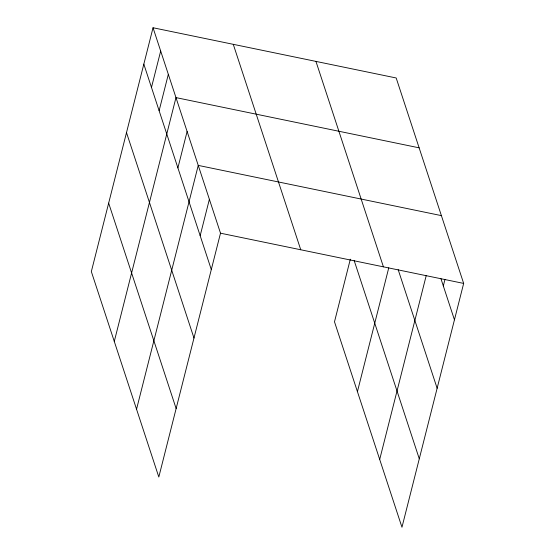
<?xml version="1.0" encoding="UTF-8"?>
<svg xmlns="http://www.w3.org/2000/svg" width="555" height="555" viewBox="0 0 555 555"><rect width="100%" height="100%" fill="white"/><g stroke="black" fill="none" stroke-linecap="round" stroke-linejoin="round"><path stroke-width="0.83" d="M153.034 27.75L91.339 271.582L158.813 477.022L220.508 233.19L153.034 27.75L396.187 77.978L463.661 283.418L401.966 527.25L334.492 321.81L350.33 259.199M151.473 87.44L160.686 51.032M159.119 110.722L168.331 74.314M114.281 341.429L175.977 97.604L419.129 147.831M177.898 167.901L187.111 131.5M136.544 409.229L198.246 165.397L441.392 215.624M200.168 235.702L209.381 199.294M357.427 391.657L388.771 267.794M379.696 459.457L426.268 275.405M443.313 285.929L444.992 279.311M220.508 233.19L463.661 283.418M440.934 278.666L454.448 319.826M398.164 269.633L437.132 388.278M315.948 61.404L383.422 266.844M354.18 260.586L419.282 458.798M233.273 44.324L300.748 249.764M143.828 64.151L211.302 269.598M126.505 132.603L193.979 338.044M108.662 203.13L176.136 408.57"/></g></svg>
